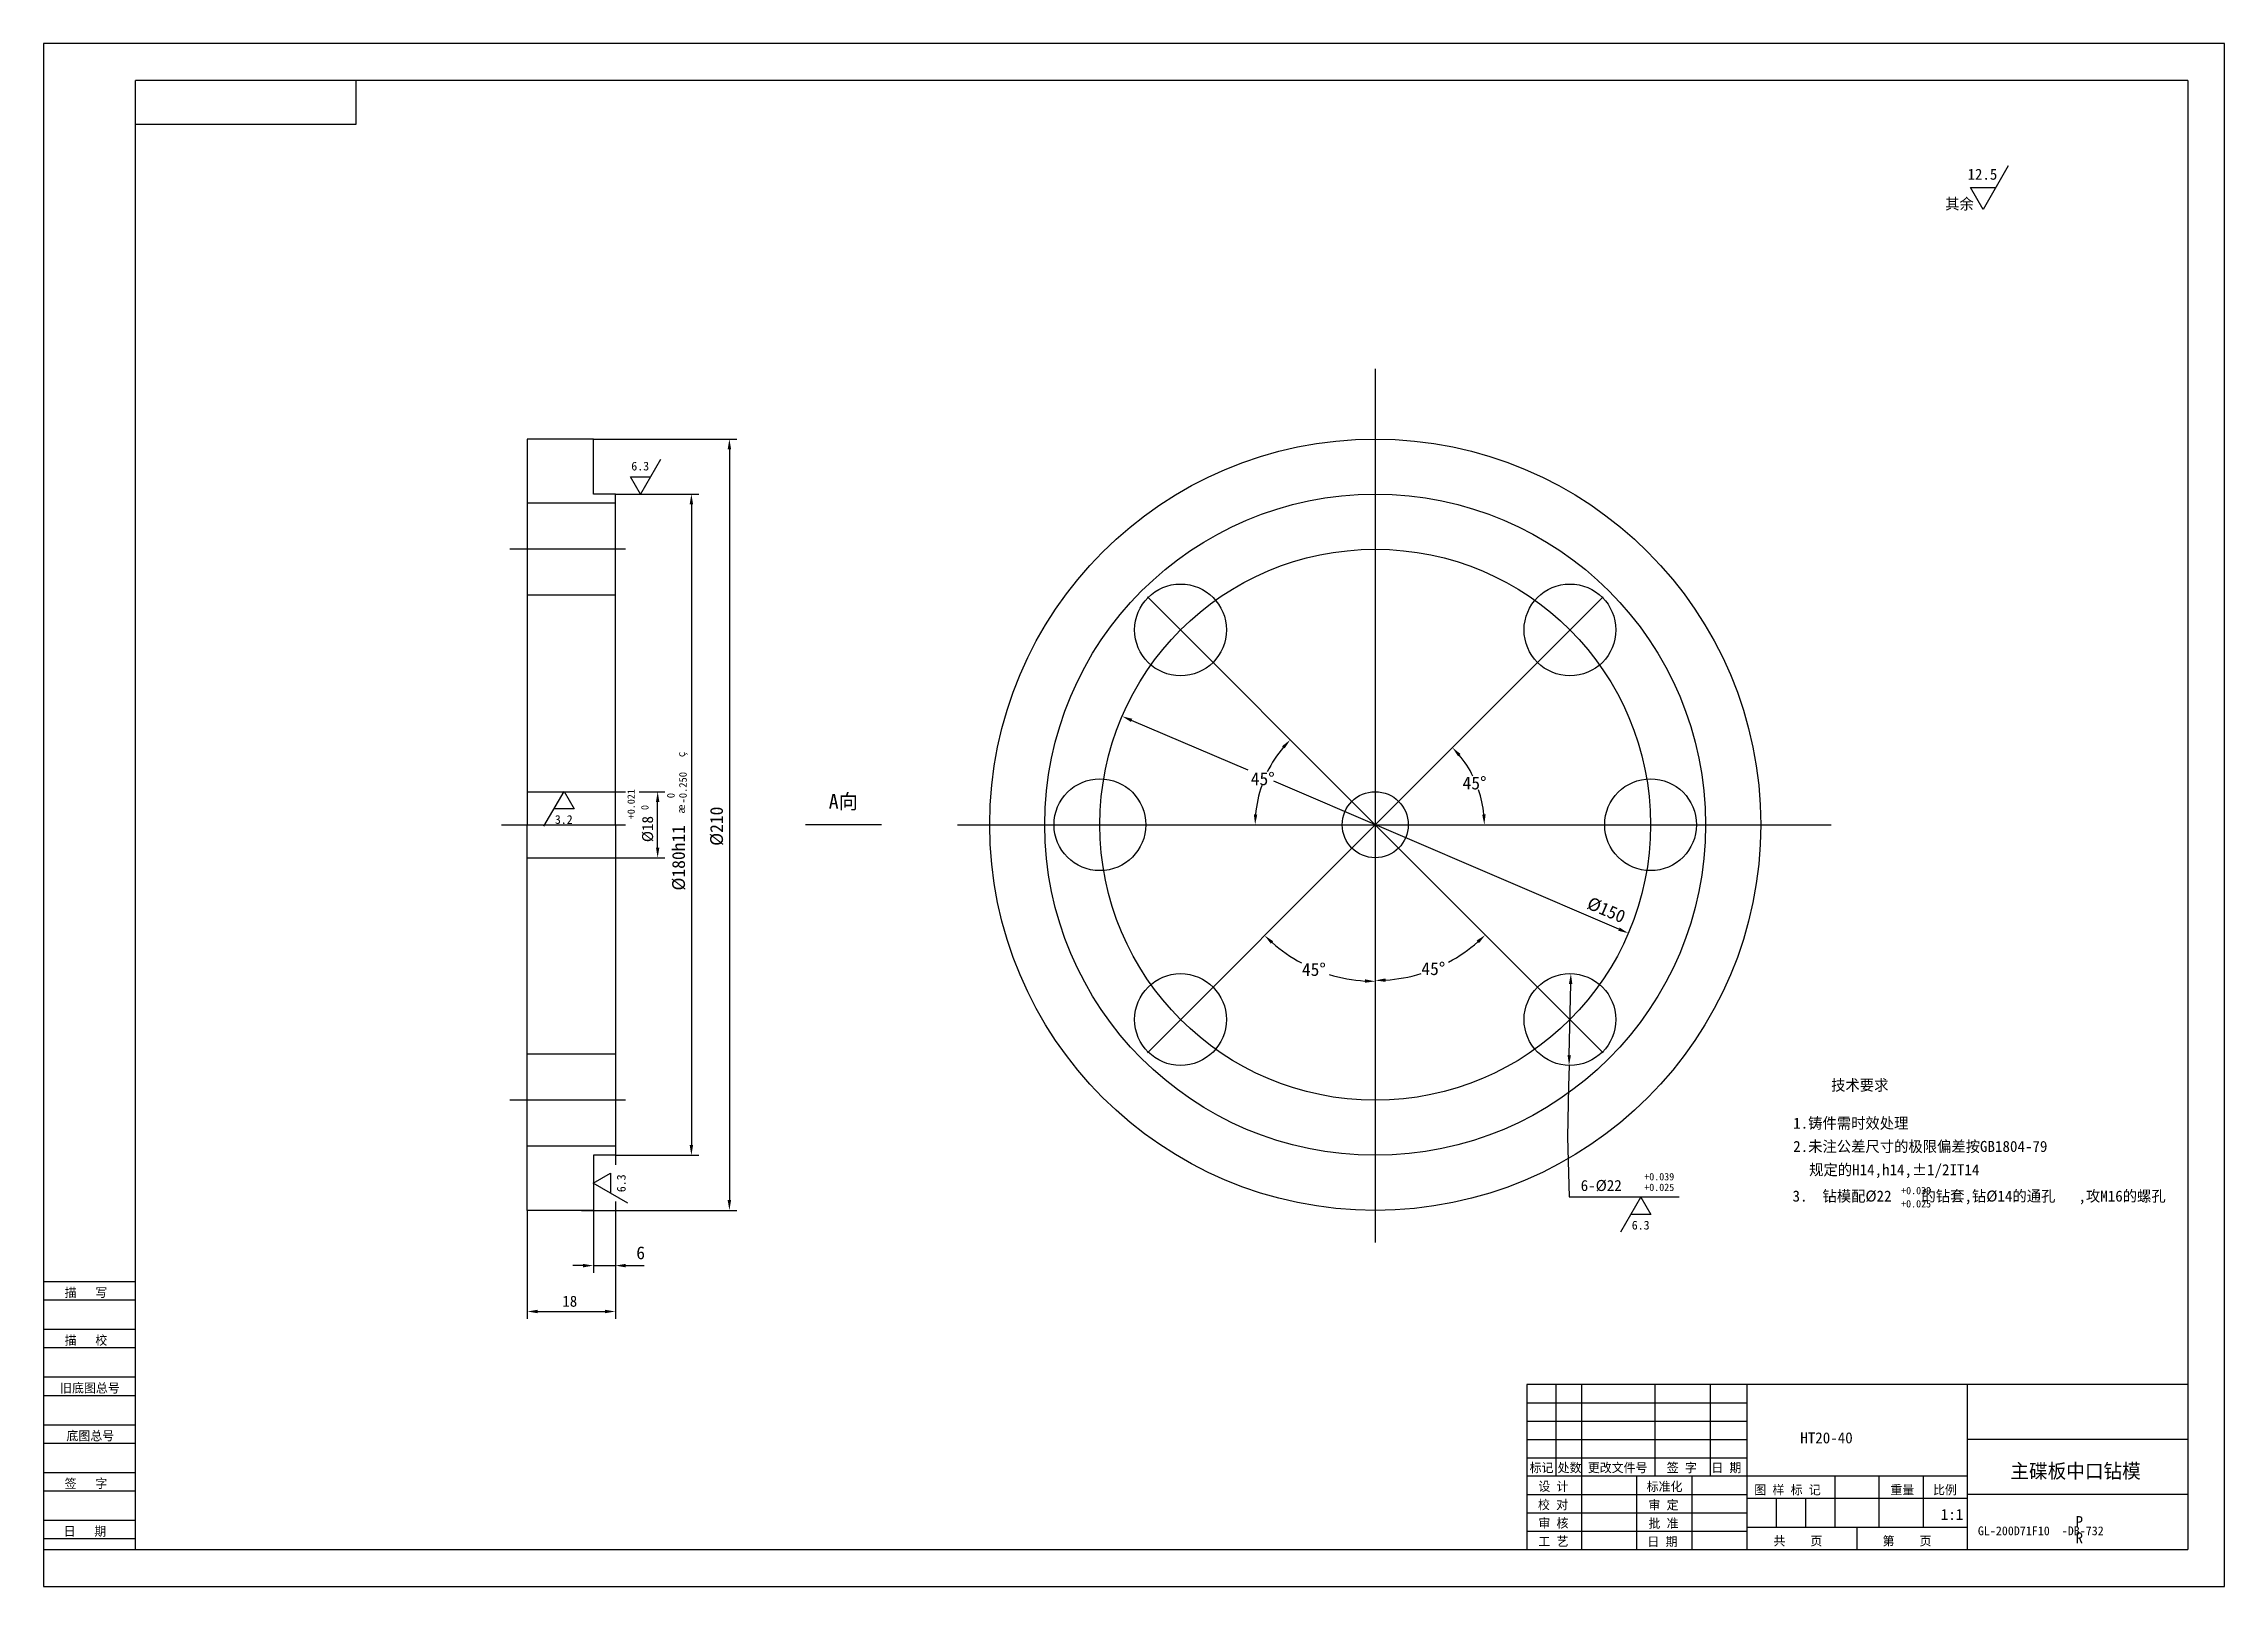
# Model space of a CAD drawing. Header units: metres. Extents: x 0 to 594, y 0 to 420.
import ezdxf

# ---------------------------------------------------------------- set-up
doc = ezdxf.new("R2010")
doc.units = ezdxf.units.M
for name, color, linetype in [('C', 6, 'Continuous'), ('D', 1, 'Continuous'), ('FL', 5, 'Continuous'), ('T', 7, 'Continuous'), ('TL', 4, 'Continuous')]:
    doc.layers.add(name, color=color, linetype=linetype)

# ---------------------------------------------------------------- blocks, each defined once
blk = doc.blocks.new('TUKUN2')
at = {"layer": 'FL'}
for p, q in [((0, 420), (0, 0)), ((594, 420), (0, 420)), ((594, 0), (594, 420)), ((0, 78), (25, 78)), ((0, 70), (25, 70)), ((0, 65), (25, 65)), ((0, 57), (25, 57)), ((412, 30), (412, 55)), ((419, 10), (419, 55)), ((439, 30), (439, 55)), ((454, 30), (454, 55)), ((0, 52), (25, 52)), ((404, 50), (464, 50)), ((0, 44), (25, 44)), ((404, 45), (464, 45)), ((0, 39), (25, 39)), ((404, 40), (464, 40)), ((0, 31), (25, 31)), ((404, 35), (464, 35)), ((449, 10), (449, 30)), ((0, 26), (25, 26)), ((404, 25), (464, 25)), ((0, 18), (25, 18)), ((404, 20), (464, 20)), ((0, 13), (25, 13)), ((404, 15), (464, 15)), ((0, 0), (594, 0))]:
    blk.add_line(p, q, dxfattribs=at)
at = {"layer": 'TL'}
for p, q in [((25, 10), (25, 410)), ((584, 410), (25, 410)), ((85, 410), (85, 398)), ((584, 410), (584, 10)), ((85, 398), (25, 398)), ((0, 83), (25, 83)), ((404, 55), (404, 10)), ((584, 55), (404, 55)), ((464, 10), (464, 55)), ((524, 10), (524, 55)), ((584, 40), (524, 40)), ((524, 30), (404, 30)), ((434, 10), (434, 30)), ((488, 16), (488, 30)), ((500, 16), (500, 30)), ((512, 16), (512, 30)), ((464, 24), (524, 24)), ((472, 16), (472, 24)), ((480, 16), (480, 24)), ((584, 25), (524, 25)), ((524, 16), (464, 16)), ((494, 10), (494, 16)), ((0, 10), (584, 10))]:
    blk.add_line(p, q, dxfattribs=at)
at = {"layer": 'T'}
for s, p in [('描   写', (5.74, 78.76)), ('描   校', (5.74, 65.76)), ('旧底图总号', (4.49, 52.76)), ('底图总号', (6.22, 39.76)), ('标记', (404.75, 31.07)), ('处数', (412.38, 31.07)), ('更改文件号', (420.61, 31.07)), ('签 字', (442.1, 31.07)), ('日 期', (454.23, 31.07)), ('签   字', (5.74, 26.76)), ('校 对', (407.05, 20.99)), ('设 计', (407.14, 25.99)), ('标准化', (436.65, 25.93)), ('审 定', (437.13, 20.93)), ('图 样 标 记', (465.95, 25.04)), ('重量', (503.03, 25.04)), ('比例', (514.64, 25.04)), ('审 核', (407.14, 15.99)), ('批 准', (437.13, 15.93)), ('日   期', (5.45, 13.76)), ('工 艺', (407.14, 10.99)), ('日 期', (436.84, 10.93)), ('共    页', (471.18, 11.13)), ('第    页', (500.9, 11.13))]:
    blk.add_text(s, height=2.5, dxfattribs=at).set_placement(p)

msp = doc.modelspace()

# ---------------------------------------------------------------- linework, layer by layer
at = {"layer": 'C'}
for p, q in [((362.71, 331.44), (362.71, 93.59)), ((158.52, 282.35), (127.02, 282.35)), ((362.71, 207.35), (300.64, 269.42)), ((362.71, 207.35), (424.78, 269.42)), ((124.7, 207.35), (158.51, 207.35)), ((248.88, 207.35), (486.89, 207.35)), ((362.71, 207.35), (300.64, 145.28)), ((362.71, 207.35), (424.78, 145.28)), ((158.52, 132.35), (127.02, 132.35))]:
    msp.add_line(p, q, dxfattribs=at)
msp.add_circle((362.71, 207.35), 75, dxfattribs=at)
at = {"layer": 'D'}
for p, q in [((535.12, 386.71), (528.29, 374.88)), ((524.87, 380.79), (531.7, 380.79)), ((528.29, 374.88), (524.87, 380.79)), ((149.74, 312.35), (188.79, 312.35)), ((186.79, 309.55), (186.79, 105.15)), ((168.03, 306.81), (162.57, 297.35)), ((155.74, 297.35), (178.44, 297.35)), ((162.57, 297.35), (159.84, 302.08)), ((159.84, 302.08), (165.3, 302.08)), ((176.44, 294.55), (176.44, 120.15)), ((328.08, 222.18), (296.34, 235.77)), ((136.28, 206.95), (141.75, 216.41)), ((141.75, 216.41), (144.48, 211.68)), ((155.74, 216.35), (158.51, 216.35)), ((162.26, 216.35), (169.25, 216.35)), ((429.08, 178.92), (335.08, 219.18)), ((144.48, 211.68), (139.01, 211.68)), ((167.25, 201.15), (167.25, 213.55)), ((155.74, 198.35), (169.25, 198.35)), ((415.56, 144.61), (415.94, 164.01)), ((415.5, 141.82), (415.39, 136.22)), ((415.39, 136.22), (415.12, 122.3)), ((415.12, 122.3), (415.5, 106.03)), ((155.74, 117.35), (178.44, 117.35)), ((155.74, 117.35), (155.74, 114.8)), ((149.69, 109.8), (154.42, 112.53)), ((159.15, 104.34), (149.69, 109.8)), ((154.42, 112.53), (154.42, 107.07)), ((131.74, 102.35), (131.74, 72.83)), ((146.54, 102.35), (188.79, 102.35)), ((149.74, 102.35), (149.74, 85.32)), ((155.74, 104.81), (155.74, 85.32)), ((415.5, 106.03), (439.5, 106.03)), ((429.61, 96.51), (435.07, 105.98)), ((437.8, 101.25), (432.34, 101.25)), ((435.07, 105.98), (437.8, 101.25)), ((439.5, 106.03), (445.5, 106.03)), ((146.94, 87.32), (144.14, 87.32)), ((149.74, 87.32), (155.74, 87.32)), ((155.74, 85.32), (155.74, 72.83)), ((158.54, 87.32), (161.34, 87.32)), ((161.34, 87.32), (163.6, 87.32)), ((134.54, 74.83), (152.94, 74.83))]:
    msp.add_line(p, q, dxfattribs=at)
for radius, start, end in [(32.72, 139.9, 153.97), (29.72, 26.4, 39.6), (32.72, 160.95, 175.1), (29.72, 5.4, 18.71), (42.64, 228.76, 241.91), (42.4, 298.12, 311.22), (42.64, 252.87, 266.24), (42.4, 273.78, 287.1)]:
    msp.add_arc((362.71, 207.35), radius, start, end, dxfattribs=at)
for points in [[(186.32, 309.55), (187.26, 309.55), (186.79, 312.35)], [(175.97, 294.55), (176.91, 294.55), (176.44, 297.35)], [(296.16, 235.34), (296.53, 236.2), (293.77, 236.87)], [(337.34, 228.74), (338.02, 228.11), (339.57, 230.48)], [(385.27, 225.98), (385.96, 226.6), (383.73, 228.36)], [(166.79, 213.55), (167.72, 213.55), (167.25, 216.35)], [(330.58, 210.12), (329.64, 210.16), (329.99, 207.35)], [(392.77, 210.16), (391.83, 210.12), (392.43, 207.35)], [(166.79, 201.15), (167.72, 201.15), (167.25, 198.35)], [(428.9, 178.49), (429.27, 179.35), (431.66, 177.82)], [(334.29, 174.94), (334.92, 175.62), (332.56, 177.19)], [(390.33, 175.8), (390.97, 175.11), (392.69, 177.37)], [(416.4, 164), (415.47, 164.02), (415.99, 166.81)], [(359.93, 165.26), (359.9, 164.33), (362.71, 164.71)], [(365.53, 164.58), (365.5, 165.51), (362.71, 164.95)], [(416.02, 144.61), (415.09, 144.62), (415.5, 141.82)], [(175.97, 120.15), (176.91, 120.15), (176.44, 117.35)], [(186.32, 105.15), (187.26, 105.15), (186.79, 102.35)], [(146.94, 87.79), (146.94, 86.85), (149.74, 87.32)], [(158.54, 87.79), (158.54, 86.85), (155.74, 87.32)], [(134.54, 75.3), (134.54, 74.36), (131.74, 74.83)], [(152.94, 75.3), (152.94, 74.36), (155.74, 74.83)]]:
    msp.add_solid(points, dxfattribs=at)
at = {"layer": 'TL'}
for p, q in [((131.74, 312.35), (131.74, 294.85)), ((149.74, 312.35), (131.74, 312.35)), ((149.74, 297.35), (149.74, 312.35)), ((155.74, 297.35), (149.74, 297.35)), ((155.74, 294.85), (155.74, 297.35)), ((131.74, 294.85), (131.74, 269.85)), ((155.74, 294.85), (131.74, 294.85)), ((155.74, 269.85), (155.74, 294.85)), ((131.74, 269.85), (131.74, 216.35)), ((155.74, 269.85), (131.74, 269.85)), ((155.74, 216.35), (155.74, 269.85)), ((131.74, 216.35), (131.74, 207.35)), ((131.74, 216.35), (155.74, 216.35)), ((155.74, 207.35), (155.74, 216.35)), ((131.74, 198.35), (131.74, 207.35)), ((155.74, 207.35), (155.74, 198.35)), ((228.18, 207.35), (207.49, 207.35)), ((131.74, 144.85), (131.74, 198.35)), ((131.74, 198.35), (155.74, 198.35)), ((155.74, 198.35), (155.74, 144.85)), ((131.74, 119.85), (131.74, 144.85)), ((155.74, 144.85), (131.74, 144.85)), ((155.74, 144.85), (155.74, 119.85)), ((131.74, 102.35), (131.74, 119.85)), ((155.74, 119.85), (131.74, 119.85)), ((155.74, 119.85), (155.74, 117.35)), ((149.74, 117.35), (149.74, 102.35)), ((155.74, 117.35), (149.74, 117.35)), ((149.74, 102.35), (131.74, 102.35))]:
    msp.add_line(p, q, dxfattribs=at)
for centre, radius in [((362.71, 207.35), 105), ((362.71, 207.35), 90), ((309.68, 260.38), 12.5), ((415.75, 260.38), 12.5), ((287.71, 207.35), 12.5), ((437.71, 207.35), 12.5), ((362.71, 207.35), 9), ((309.68, 154.31), 12.5), ((415.75, 154.31), 12.5)]:
    msp.add_circle(centre, radius, dxfattribs=at)

# ---------------------------------------------------------------- block references
msp.add_blockref('TUKUN2', (0, 0), dxfattribs=at)

# ---------------------------------------------------------------- texts
at = {"layer": 'D'}
for s, height, p in [('12.5', 2.98, (524.04, 382.95)), ('其余', 3, (517.94, 374.88)), ('6.3', 2.38, (160.07, 303.8)), ('45%%d', 3.5, (328.81, 218.12)), ('45%%d', 3.5, (386.5, 216.97)), ('A向', 4, (213.84, 211.69)), ('3.2', 2.38, (139.25, 207.58)), ('45%%d', 3.5, (342.73, 166.2)), ('45%%d', 3.5, (375.27, 166.43)), ('技术要求', 3, (486.89, 134.96)), ('1.铸件需时效处理', 3, (476.55, 124.61)), ('2.未注公差尺寸的极限偏差按GB1804-79', 3, (476.55, 118.27)), ('规定的H14,h14,%%P1/2IT14', 3, (480.89, 111.92)), ('6-%%c22', 3, (418.67, 107.64)), ('+0.039', 2, (435.98, 110.53)), ('+0.025', 2, (435.98, 107.64)), ('3.  钻模配%%c22    的钻套,钻%%c14的通孔', 3, (476.37, 104.76)), ('+0.039', 2, (505.95, 106.76)), (',攻M16的螺孔', 3, (554.25, 104.76)), ('+0.025', 2, (505.95, 103.16)), ('6.3', 2.38, (432.58, 97.14)), ('6', 3.5, (161.43, 89.07)), ('18', 3, (141.27, 76.13)), ('HT20-40', 3, (478.48, 38.94)), ('主碟板中口钻模', 3.9, (535.72, 29.44)), ('1:1', 3, (516.76, 18.08)), ('P', 3, (553.46, 16.14)), ('GL-200D71F10  -DB-732', 2.4, (526.85, 13.92)), ('R', 3, (553.46, 11.71))]:
    msp.add_text(s, height=height, dxfattribs=at).set_placement(p)
for s, height, rotation, p in [('%%231', 2.1, 90, (174.69, 225.75)), ('-0.250', 2.1, 90, (175.18, 213.15)), ('+0.021', 2, 90, (161.01, 208.86)), (' 0', 2.1, 90, (171.89, 213.15)), ('0', 2, 90, (164.76, 211.36)), ('%%c18', 3, 90, (166, 202.61)), ('%%230', 2.1, 90, (174.69, 210.35)), ('%%C210', 3.5, 90, (185.04, 201.6)), ('%%C180h11', 3.5, 90, (174.69, 189.43)), ('%%c150', 3.5, 336.82, (420.08, 184.68)), ('6.3', 2.38, 90, (158.52, 107.31))]:
    msp.add_text(s, height=height, rotation=rotation, dxfattribs=at).set_placement(p)

doc.saveas('drawing.dxf')
